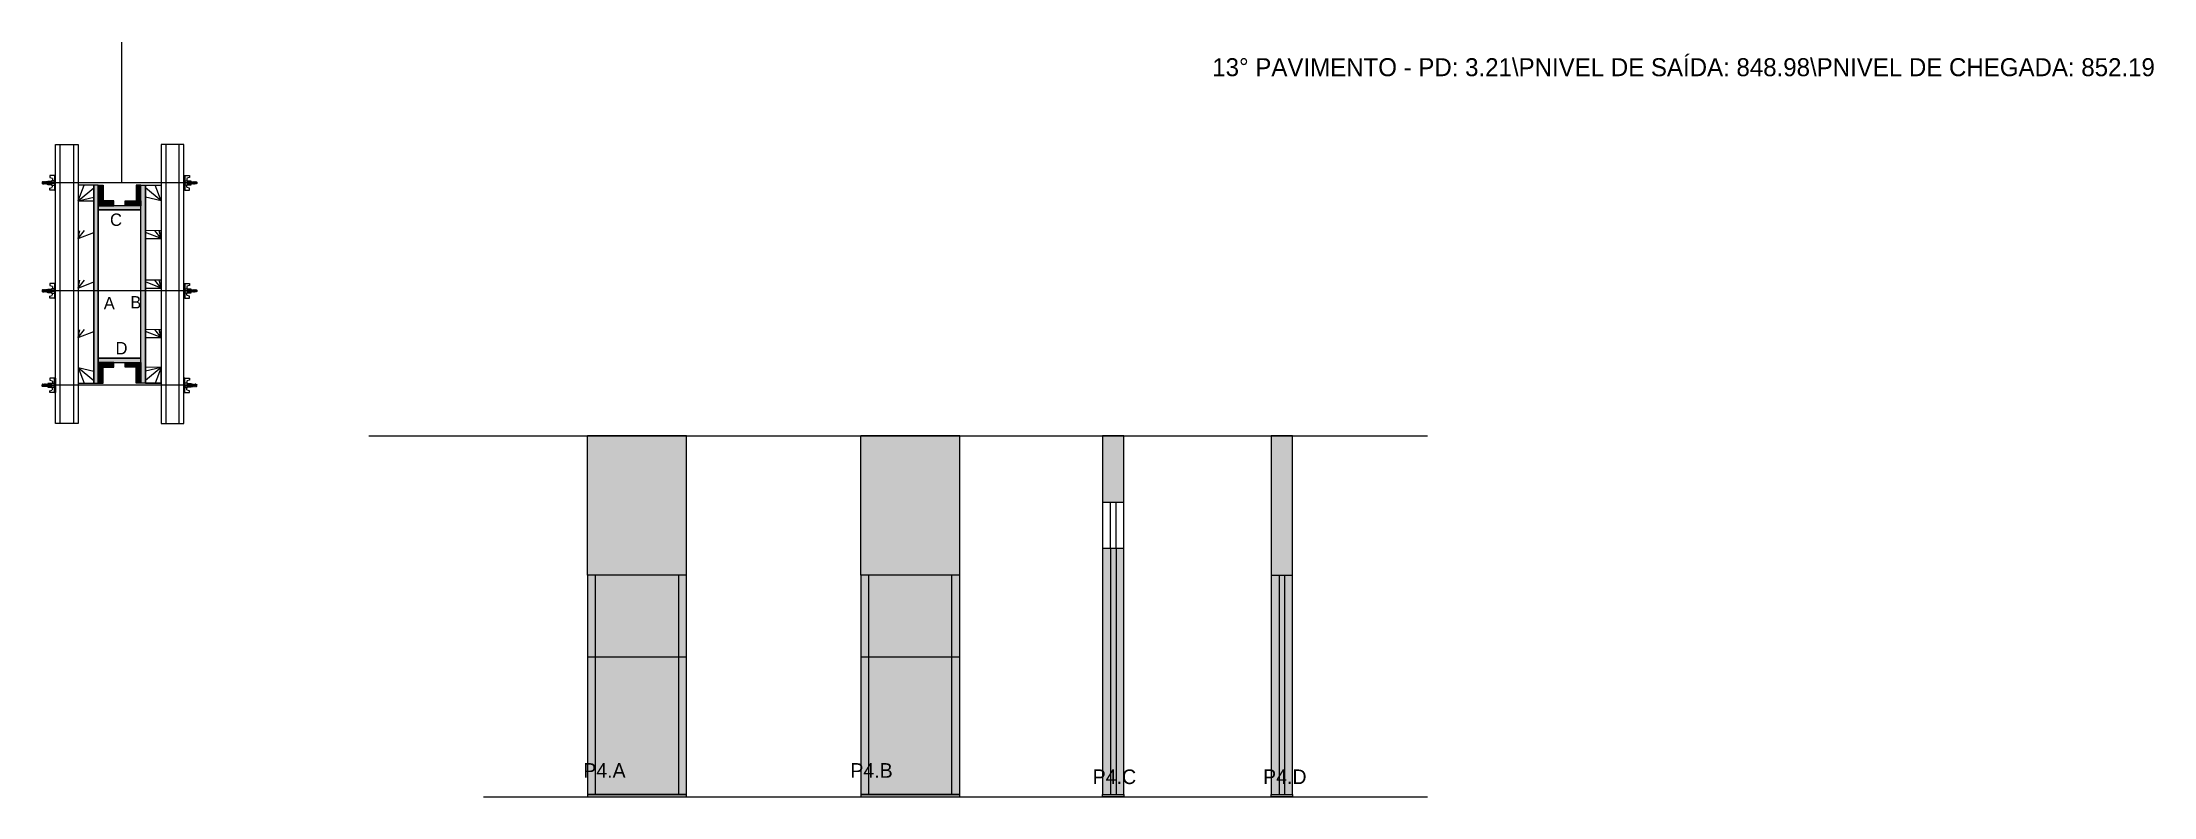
# Model space of a CAD drawing. Header units: metres. Extents: x 2955 to 4834, y 11039 to 11710.
import ezdxf

# ---------------------------------------------------------------- set-up
doc = ezdxf.new("R2010")
doc.units = ezdxf.units.M
for name, color, linetype in [('CHAPA', 7, 'Continuous'), ('COTA', 7, 'Continuous'), ('Hachura', 7, 'Continuous'), ('Madeira', 7, 'Continuous'), ('NOMENCLATURA', 7, 'Continuous'), ('Nível', 7, 'Continuous'), ('Painéis', 7, 'Continuous'), ('Perfil Metálico', 7, 'Continuous'), ('SARR_2.2x7', 7, 'Continuous'), ('SARRAFO', 7, 'Continuous'), ('Texto Seção', 7, 'Continuous'), ('TEXTO_GERAL', 7, 'Continuous')]:
    doc.layers.add(name, color=color, linetype=linetype)

msp = doc.modelspace()

# ---------------------------------------------------------------- hatches: boundary and pattern name
at = {"layer": 'COTA'}
h = msp.add_hatch(color=7, dxfattribs=at)
h.dxf.hatch_style = 1
h.paths.add_polyline_path([(3440.5, 11236.2), (3528.5, 11236.2), (3528.5, 11236.2), (3528.5, 11360.2), (3528.5, 11360.2), (3440.5, 11360.2), (3440.5, 11360.2), (3440.5, 11236.2)])
h = msp.add_hatch(color=7, dxfattribs=at)
h.dxf.hatch_style = 1
h.paths.add_polyline_path([(3683.6, 11236.2), (3771.6, 11236.2), (3771.6, 11236.2), (3771.6, 11360.2), (3771.6, 11360.2), (3683.6, 11360.2), (3683.6, 11360.2), (3683.6, 11236.2)])
h = msp.add_hatch(color=7, dxfattribs=at)
h.dxf.hatch_style = 1
h.paths.add_polyline_path([(3898.6, 11301.2), (3917.6, 11301.2), (3917.6, 11301.2), (3917.6, 11360.2), (3917.6, 11360.2), (3898.6, 11360.2), (3898.6, 11360.2), (3898.6, 11301.2)])
h = msp.add_hatch(color=7, dxfattribs=at)
h.dxf.hatch_style = 1
h.paths.add_polyline_path([(4067.6, 11236.2), (4067.6, 11360.2), (4067.6, 11360.2), (4048.6, 11360.2), (4048.6, 11360.2), (4048.6, 11236.2), (4048.6, 11236.2), (4067.6, 11236.2)])
at = {"layer": 'Hachura'}
h = msp.add_hatch(color=7, dxfattribs=at)
h.dxf.hatch_style = 1
h.paths.add_polyline_path([(3005.1, 11583), (3001.1, 11583), (3001.1, 11583), (3001.1, 11407), (3001.1, 11407), (3005.1, 11407), (3005.1, 11407), (3005.1, 11583)])
h = msp.add_hatch(color=7, dxfattribs=at)
h.dxf.hatch_style = 1
h.paths.add_polyline_path([(3005.1, 11569), (3009.5, 11569), (3009.5, 11569), (3009.5, 11583), (3009.5, 11583), (3005.1, 11583), (3005.1, 11583), (3005.1, 11569)])
h = msp.add_hatch(color=7, dxfattribs=at)
h.dxf.hatch_style = 1
h.paths.add_polyline_path([(3043.1, 11569), (3038.7, 11569), (3038.7, 11569), (3038.7, 11583), (3038.7, 11583), (3043.1, 11583), (3043.1, 11583), (3043.1, 11569)])
h = msp.add_hatch(color=7, dxfattribs=at)
h.dxf.hatch_style = 1
h.paths.add_polyline_path([(3043.1, 11583), (3047.1, 11583), (3047.1, 11583), (3047.1, 11407), (3047.1, 11407), (3043.1, 11407), (3043.1, 11407), (3043.1, 11583)])
h = msp.add_hatch(color=7, dxfattribs=at)
h.dxf.hatch_style = 1
h.paths.add_polyline_path([(3005.1, 11564.6), (3005.1, 11569), (3005.1, 11569), (3019.1, 11569), (3019.1, 11569), (3019.1, 11564.6), (3019.1, 11564.6), (3005.1, 11564.6)])
h = msp.add_hatch(color=7, dxfattribs=at)
h.dxf.hatch_style = 1
h.paths.add_polyline_path([(3043.1, 11561), (3043.1, 11564.6), (3043.1, 11564.6), (3005.1, 11564.6), (3005.1, 11564.6), (3005.1, 11561), (3005.1, 11561), (3043.1, 11561)])
h = msp.add_hatch(color=7, dxfattribs=at)
h.dxf.hatch_style = 1
h.paths.add_polyline_path([(3043.1, 11561), (3043.1, 11564.6), (3043.1, 11564.6), (3005.1, 11564.6), (3005.1, 11564.6), (3005.1, 11561), (3005.1, 11561), (3043.1, 11561)])
h = msp.add_hatch(color=7, dxfattribs=at)
h.dxf.hatch_style = 1
h.paths.add_polyline_path([(3043.1, 11564.6), (3043.1, 11569), (3043.1, 11569), (3029.1, 11569), (3029.1, 11569), (3029.1, 11564.6), (3029.1, 11564.6), (3043.1, 11564.6)])
h = msp.add_hatch(color=7, dxfattribs=at)
h.dxf.hatch_style = 1
h.paths.add_polyline_path([(3043.1, 11425.4), (3043.1, 11429), (3043.1, 11429), (3005.1, 11429), (3005.1, 11429), (3005.1, 11425.4), (3005.1, 11425.4), (3043.1, 11425.4)])
h = msp.add_hatch(color=7, dxfattribs=at)
h.dxf.hatch_style = 1
h.paths.add_polyline_path([(3043.1, 11425.4), (3043.1, 11429), (3043.1, 11429), (3005.1, 11429), (3005.1, 11429), (3005.1, 11425.4), (3005.1, 11425.4), (3043.1, 11425.4)])
h = msp.add_hatch(color=7, dxfattribs=at)
h.dxf.hatch_style = 1
h.paths.add_polyline_path([(3005.1, 11421), (3005.1, 11425.4), (3005.1, 11425.4), (3019.1, 11425.4), (3019.1, 11425.4), (3019.1, 11421), (3019.1, 11421), (3005.1, 11421)])
h = msp.add_hatch(color=7, dxfattribs=at)
h.dxf.hatch_style = 1
h.paths.add_polyline_path([(3043.1, 11421), (3043.1, 11425.4), (3043.1, 11425.4), (3029.1, 11425.4), (3029.1, 11425.4), (3029.1, 11421), (3029.1, 11421), (3043.1, 11421)])
h = msp.add_hatch(color=7, dxfattribs=at)
h.dxf.hatch_style = 1
h.paths.add_polyline_path([(3005.1, 11421), (3009.5, 11421), (3009.5, 11421), (3009.5, 11407), (3009.5, 11407), (3005.1, 11407), (3005.1, 11407), (3005.1, 11421)])
h = msp.add_hatch(color=7, dxfattribs=at)
h.dxf.hatch_style = 1
h.paths.add_polyline_path([(3043.1, 11421), (3038.7, 11421), (3038.7, 11421), (3038.7, 11407), (3038.7, 11407), (3043.1, 11407), (3043.1, 11407), (3043.1, 11421)])
h = msp.add_hatch(color=7, dxfattribs=at)
h.dxf.hatch_style = 1
h.paths.add_polyline_path([(3917.6, 11039.2), (3917.6, 11260.2), (3917.6, 11260.2), (3898.6, 11260.2), (3898.6, 11260.2), (3898.6, 11039.2), (3898.6, 11039.2), (3917.6, 11039.2)])
h = msp.add_hatch(color=7, dxfattribs=at)
h.dxf.hatch_style = 1
h.paths.add_polyline_path([(3440.5, 11236.2), (3440.5, 11163.2), (3440.5, 11163.2), (3528.5, 11163.2), (3528.5, 11163.2), (3528.5, 11236.2), (3528.5, 11236.2), (3440.5, 11236.2)])
h = msp.add_hatch(color=7, dxfattribs=at)
h.dxf.hatch_style = 1
h.paths.add_polyline_path([(3683.6, 11236.2), (3683.6, 11163.2), (3683.6, 11163.2), (3771.6, 11163.2), (3771.6, 11163.2), (3771.6, 11236.2), (3771.6, 11236.2), (3683.6, 11236.2)])
h = msp.add_hatch(color=7, dxfattribs=at)
h.dxf.hatch_style = 1
h.paths.add_polyline_path([(4067.6, 11039.2), (4067.6, 11236.2), (4067.6, 11236.2), (4048.6, 11236.2), (4048.6, 11236.2), (4048.6, 11039.2), (4048.6, 11039.2), (4067.6, 11039.2)])
h = msp.add_hatch(color=7, dxfattribs=at)
h.dxf.hatch_style = 1
h.paths.add_polyline_path([(3528.5, 11039.2), (3528.5, 11163.2), (3528.5, 11163.2), (3440.5, 11163.2), (3440.5, 11163.2), (3440.5, 11039.2), (3440.5, 11039.2), (3528.5, 11039.2)])
h = msp.add_hatch(color=7, dxfattribs=at)
h.dxf.hatch_style = 1
h.paths.add_polyline_path([(3771.6, 11163.2), (3683.6, 11163.2), (3683.6, 11163.2), (3683.6, 11039.2), (3683.6, 11039.2), (3771.6, 11039.2), (3771.6, 11039.2), (3771.6, 11163.2)])

# ---------------------------------------------------------------- linework, layer by layer
at = {"layer": 'CHAPA', "color": 7, "lineweight": 25}
for points in [[(3005.1, 11583), (3001.1, 11583), (3001.1, 11407), (3005.1, 11407)], [(3005.1, 11583), (3001.1, 11583), (3001.1, 11407), (3005.1, 11407)], [(3043.1, 11583), (3047.1, 11583), (3047.1, 11407), (3043.1, 11407)], [(3043.1, 11583), (3047.1, 11583), (3047.1, 11407), (3043.1, 11407)], [(3043.1, 11561), (3043.1, 11564.6), (3005.1, 11564.6), (3005.1, 11561)], [(3043.1, 11561), (3043.1, 11564.6), (3005.1, 11564.6), (3005.1, 11561)], [(3043.1, 11425.4), (3043.1, 11429), (3005.1, 11429), (3005.1, 11425.4)], [(3043.1, 11425.4), (3043.1, 11429), (3005.1, 11429), (3005.1, 11425.4)]]:
    msp.add_lwpolyline(points, close=True, dxfattribs=at)
at = {"layer": 'COTA', "color": 7, "lineweight": 25}
for p, q in [((3528.5, 11360.2), (3440.5, 11360.2)), ((3440.5, 11236.2), (3440.5, 11360.2)), ((3528.5, 11236.2), (3528.5, 11360.2)), ((3771.6, 11360.2), (3683.6, 11360.2)), ((3683.6, 11236.2), (3683.6, 11360.2)), ((3771.6, 11236.2), (3771.6, 11360.2))]:
    msp.add_line(p, q, dxfattribs=at)
for points in [[(3917.6, 11301.2), (3917.6, 11360.2), (3898.6, 11360.2), (3898.6, 11301.2)], [(4067.6, 11236.2), (4067.6, 11360.2), (4048.6, 11360.2), (4048.6, 11236.2)]]:
    msp.add_lwpolyline(points, dxfattribs=at)
at = {"layer": 'Defpoints', "color": 7, "lineweight": 25}
msp.add_line((3026, 11585), (3026, 11710), dxfattribs=at)
at = {"layer": 'Hachura', "color": 7, "lineweight": 25}
for p, q in [((2967.1, 11591.4), (2961.9, 11591.4)), ((2961.9, 11591.4), (2961.9, 11589.7)), ((2966.1, 11591.3), (2967.1, 11591.3)), ((2966.1, 11591.1), (2967.1, 11591.1)), ((2966.1, 11590.7), (2967.1, 11590.7)), ((2966.2, 11591.4), (2966.2, 11578.5)), ((2966.2, 11591.4), (2966.2, 11586.3)), ((2967.1, 11578.5), (2967.1, 11591.4)), ((3081.1, 11578.5), (3081.1, 11591.4)), ((3081.1, 11591.4), (3086.2, 11591.4)), ((3082, 11591.3), (3081.1, 11591.3)), ((3082, 11591.1), (3081.1, 11591.1)), ((3082, 11590.7), (3081.1, 11590.7)), ((3082, 11591.4), (3082, 11578.5)), ((3082, 11591.4), (3082, 11586.3)), ((3086.2, 11591.4), (3086.2, 11589.7)), ((2955.6, 11586), (2955.3, 11585.7)), ((2955.3, 11585.7), (2955.3, 11584.4)), ((2955.6, 11584.1), (2955.3, 11584.4)), ((2955.9, 11586), (2955.6, 11586)), ((2955.6, 11586), (2955.6, 11586)), ((2955.6, 11584.1), (2955.6, 11586)), ((2956.2, 11584.1), (2955.6, 11585.3)), ((2956.2, 11584), (2955.6, 11585.1)), ((2955.6, 11584.6), (2955.9, 11583.9)), ((2955.6, 11584.3), (2955.7, 11584.1)), ((2955.7, 11584.1), (2955.6, 11584.1)), ((2955.9, 11586), (2956.9, 11584.1)), ((2955.9, 11586), (2956.9, 11584.1)), ((2956, 11586.1), (2957.1, 11583.9)), ((2957.3, 11584), (2956.2, 11586.1)), ((2956.2, 11584.1), (2956.9, 11584.1)), ((2957.1, 11586), (2956.4, 11586)), ((2957.4, 11584.1), (2956.4, 11586)), ((2957.1, 11586), (2958, 11584.1)), ((2957.2, 11586.1), (2958.2, 11583.9)), ((2958.5, 11584), (2957.4, 11586.1)), ((2958, 11584.1), (2957.4, 11584.1)), ((2958.2, 11586), (2957.6, 11586)), ((2958.6, 11584.1), (2957.6, 11586)), ((2957.8, 11586), (2957.6, 11586)), ((2958.2, 11586), (2959.2, 11584.1)), ((2958.3, 11586.1), (2959.4, 11583.9)), ((2959.6, 11584), (2958.6, 11586.1)), ((2958.8, 11584.1), (2958.6, 11584.1)), ((2959.4, 11586), (2958.7, 11586)), ((2959.7, 11584.1), (2958.7, 11586)), ((2958.8, 11584.1), (2959.2, 11584.1)), ((2959.4, 11586), (2960.4, 11584.1)), ((2960.4, 11584.8), (2959.7, 11586.1)), ((2959.7, 11584.1), (2960.4, 11584.1)), ((2960.4, 11585.1), (2959.9, 11586)), ((2960.4, 11586), (2959.9, 11586)), ((3091.9, 11585), (2960.1, 11585)), ((2960.4, 11583.3), (2960.4, 11586.6)), ((2960.4, 11583.3), (2960.4, 11586.6)), ((2960.4, 11586.6), (2963.6, 11586.6)), ((2960.4, 11585.6), (2963.6, 11585.6)), ((2960.4, 11584.1), (2963.6, 11584.1)), ((2963.6, 11583.3), (2960.4, 11583.3)), ((2961.9, 11589.7), (2964.1, 11589.2)), ((2961.9, 11580.2), (2964.1, 11580.8)), ((2961.9, 11578.5), (2961.9, 11580.2)), ((2966.2, 11578.5), (2961.9, 11578.5)), ((2963.6, 11586.9), (2963.6, 11583)), ((2966.2, 11586.9), (2963.6, 11586.9)), ((2963.6, 11583), (2963.6, 11583.3)), ((2963.6, 11583), (2963.6, 11583.3)), ((2963.6, 11583), (2966.2, 11583)), ((2966.2, 11585.3), (2964.2, 11585.3)), ((2964.2, 11584.8), (2966.2, 11584.8)), ((2964.4, 11588.8), (2964.4, 11586.9)), ((2964.4, 11581.1), (2964.4, 11583)), ((2966.1, 11590.3), (2967.1, 11590.3)), ((2966.1, 11589.4), (2967.1, 11589.4)), ((2966.1, 11588), (2967.1, 11588)), ((2966.1, 11581.9), (2967.1, 11581.9)), ((2966.1, 11580.5), (2967.1, 11580.5)), ((2966.1, 11579.7), (2967.1, 11579.7)), ((2966.1, 11579.2), (2967.1, 11579.2)), ((2966.1, 11578.9), (2967.1, 11578.9)), ((2966.1, 11578.6), (2967.1, 11578.6)), ((2966.2, 11585), (2966.2, 11586.9)), ((2966.2, 11586.3), (2966.2, 11585.6)), ((2966.2, 11585), (2967.1, 11585)), ((2966.2, 11578.5), (2967.1, 11578.5)), ((2966.5, 11585.9), (2966.3, 11585.9)), ((2966.3, 11584), (2966.7, 11584)), ((2966.9, 11585.9), (2966.5, 11585.9)), ((2967.1, 11579.5), (2967.1, 11587.3)), ((3082, 11590.3), (3081.1, 11590.3)), ((3082, 11589.4), (3081.1, 11589.4)), ((3082, 11588), (3081.1, 11588)), ((3081.1, 11579.5), (3081.1, 11587.3)), ((3082, 11585), (3081.1, 11585)), ((3082, 11581.9), (3081.1, 11581.9)), ((3082, 11580.5), (3081.1, 11580.5)), ((3082, 11579.7), (3081.1, 11579.7)), ((3082, 11579.2), (3081.1, 11579.2)), ((3082, 11578.9), (3081.1, 11578.9)), ((3082, 11578.6), (3081.1, 11578.6)), ((3082, 11578.5), (3081.1, 11578.5)), ((3081.2, 11585.9), (3081.7, 11585.9)), ((3081.8, 11584), (3081.4, 11584)), ((3081.7, 11585.9), (3081.9, 11585.9)), ((3082, 11585), (3082, 11586.9)), ((3082, 11586.9), (3084.6, 11586.9)), ((3082, 11586.3), (3082, 11585.6)), ((3082, 11585.3), (3084, 11585.3)), ((3084, 11584.8), (3082, 11584.8)), ((3084.6, 11583), (3082, 11583)), ((3082, 11578.5), (3086.2, 11578.5)), ((3083.8, 11588.8), (3083.8, 11586.9)), ((3083.8, 11581.1), (3083.8, 11583)), ((3086.2, 11589.7), (3084, 11589.2)), ((3086.2, 11580.2), (3084, 11580.8)), ((3084.6, 11586.9), (3084.6, 11583)), ((3087.8, 11586.6), (3084.6, 11586.6)), ((3087.8, 11585.6), (3084.6, 11585.6)), ((3087.8, 11584.1), (3084.6, 11584.1)), ((3084.6, 11583.3), (3087.8, 11583.3)), ((3084.6, 11583), (3084.6, 11583.3)), ((3084.6, 11583), (3084.6, 11583.3)), ((3086.2, 11578.5), (3086.2, 11580.2)), ((3087.7, 11583.3), (3087.7, 11586.6)), ((3087.8, 11583.3), (3087.8, 11586.6)), ((3087.8, 11584.8), (3088.4, 11586.1)), ((3088.7, 11586), (3087.8, 11584.1)), ((3087.8, 11585.1), (3088.2, 11586)), ((3087.8, 11586), (3088.2, 11586)), ((3088.4, 11584.1), (3087.8, 11584.1)), ((3088.4, 11584.1), (3089.4, 11586)), ((3088.5, 11584), (3089.6, 11586.1)), ((3089.8, 11586.1), (3088.7, 11583.9)), ((3088.7, 11586), (3089.4, 11586)), ((3089.9, 11586), (3088.9, 11584.1)), ((3089.4, 11584.1), (3088.9, 11584.1)), ((3089.4, 11584.1), (3089.6, 11584.1)), ((3089.6, 11584.1), (3090.5, 11586)), ((3089.7, 11584), (3090.7, 11586.1)), ((3091, 11586.1), (3089.9, 11583.9)), ((3089.9, 11586), (3090.5, 11586)), ((3091.1, 11586), (3090.1, 11584.1)), ((3090.1, 11584.1), (3090.7, 11584.1)), ((3090.3, 11586), (3090.5, 11586)), ((3090.7, 11584.1), (3091.7, 11586)), ((3090.8, 11584), (3091.9, 11586.1)), ((3092.1, 11586.1), (3091.1, 11583.9)), ((3091.1, 11586), (3091.7, 11586)), ((3092.2, 11586), (3091.3, 11584.1)), ((3092.2, 11586), (3091.3, 11584.1)), ((3091.9, 11584.1), (3091.3, 11584.1)), ((3091.9, 11584.1), (3092.5, 11585.3)), ((3092, 11584), (3092.5, 11585.1)), ((3092.2, 11586), (3092.5, 11586)), ((3092.5, 11584.6), (3092.2, 11583.9)), ((3092.5, 11584.3), (3092.4, 11584.1)), ((3092.4, 11584.1), (3092.5, 11584.1)), ((3092.5, 11586), (3092.5, 11586)), ((3092.5, 11586), (3092.9, 11585.7)), ((3092.5, 11584.1), (3092.5, 11586)), ((3092.5, 11584.1), (3092.9, 11584.4)), ((3092.9, 11585.7), (3092.9, 11584.4)), ((2955.6, 11490), (2955.3, 11489.7)), ((2955.3, 11489.7), (2955.3, 11488.4)), ((2955.6, 11488.1), (2955.3, 11488.4)), ((2955.9, 11490), (2955.6, 11490)), ((2955.6, 11490), (2955.6, 11490)), ((2955.6, 11488.1), (2955.6, 11490)), ((2956.2, 11488.1), (2955.6, 11489.3)), ((2956.2, 11488), (2955.6, 11489.1)), ((2955.6, 11488.6), (2955.9, 11487.9)), ((2955.6, 11488.3), (2955.7, 11488.1)), ((2955.7, 11488.1), (2955.6, 11488.1)), ((2955.9, 11490), (2956.9, 11488.1)), ((2955.9, 11490), (2956.9, 11488.1)), ((2956, 11490.1), (2957.1, 11487.9)), ((2957.3, 11488), (2956.2, 11490.1)), ((2956.2, 11488.1), (2956.9, 11488.1)), ((2957.1, 11490), (2956.4, 11490)), ((2957.4, 11488.1), (2956.4, 11490)), ((2957.1, 11490), (2958, 11488.1)), ((2957.2, 11490.1), (2958.2, 11487.9)), ((2958.5, 11488), (2957.4, 11490.1)), ((2958, 11488.1), (2957.4, 11488.1)), ((2958.2, 11490), (2957.6, 11490)), ((2958.6, 11488.1), (2957.6, 11490)), ((2957.8, 11490), (2957.6, 11490)), ((2958.2, 11490), (2959.2, 11488.1)), ((2958.3, 11490.1), (2959.4, 11487.9)), ((2959.6, 11488), (2958.6, 11490.1)), ((2958.8, 11488.1), (2958.6, 11488.1)), ((2959.4, 11490), (2958.7, 11490)), ((2959.7, 11488.1), (2958.7, 11490)), ((2958.8, 11488.1), (2959.2, 11488.1)), ((2959.4, 11490), (2960.4, 11488.1)), ((2960.4, 11488.8), (2959.7, 11490.1)), ((2959.7, 11488.1), (2960.4, 11488.1)), ((2960.4, 11489.1), (2959.9, 11490)), ((2960.4, 11490), (2959.9, 11490)), ((3091.9, 11489), (2960.1, 11489)), ((2960.4, 11487.3), (2960.4, 11490.6)), ((2960.4, 11487.3), (2960.4, 11490.6)), ((2960.4, 11490.6), (2963.6, 11490.6)), ((2960.4, 11489.6), (2963.6, 11489.6)), ((2960.4, 11488.1), (2963.6, 11488.1)), ((2963.6, 11487.3), (2960.4, 11487.3)), ((2967.1, 11495.4), (2961.9, 11495.4)), ((2961.9, 11495.4), (2961.9, 11493.7)), ((2961.9, 11493.7), (2964.1, 11493.2)), ((2961.9, 11484.2), (2964.1, 11484.8)), ((2961.9, 11482.5), (2961.9, 11484.2)), ((2966.2, 11482.5), (2961.9, 11482.5)), ((2963.6, 11490.9), (2963.6, 11487)), ((2966.2, 11490.9), (2963.6, 11490.9)), ((2963.6, 11487), (2963.6, 11487.3)), ((2963.6, 11487), (2963.6, 11487.3)), ((2963.6, 11487), (2966.2, 11487)), ((2966.2, 11489.3), (2964.2, 11489.3)), ((2964.2, 11488.8), (2966.2, 11488.8)), ((2964.4, 11492.8), (2964.4, 11490.9)), ((2964.4, 11485.1), (2964.4, 11487)), ((2966.1, 11495.3), (2967.1, 11495.3)), ((2966.1, 11495.1), (2967.1, 11495.1)), ((2966.1, 11494.7), (2967.1, 11494.7)), ((2966.1, 11494.3), (2967.1, 11494.3)), ((2966.1, 11493.4), (2967.1, 11493.4)), ((2966.1, 11492), (2967.1, 11492)), ((2966.1, 11485.9), (2967.1, 11485.9)), ((2966.1, 11484.5), (2967.1, 11484.5)), ((2966.1, 11483.7), (2967.1, 11483.7)), ((2966.1, 11483.2), (2967.1, 11483.2)), ((2966.1, 11482.9), (2967.1, 11482.9)), ((2966.1, 11482.6), (2967.1, 11482.6)), ((2966.2, 11495.4), (2966.2, 11482.5)), ((2966.2, 11495.4), (2966.2, 11490.3)), ((2966.2, 11489), (2966.2, 11490.9)), ((2966.2, 11490.3), (2966.2, 11489.6)), ((2966.2, 11489), (2967.1, 11489)), ((2966.2, 11482.5), (2967.1, 11482.5)), ((2966.5, 11489.9), (2966.3, 11489.9)), ((2966.3, 11488), (2966.7, 11488)), ((2966.9, 11489.9), (2966.5, 11489.9)), ((2967.1, 11482.5), (2967.1, 11495.4)), ((2967.1, 11483.5), (2967.1, 11491.3)), ((3081.1, 11482.5), (3081.1, 11495.4)), ((3081.1, 11495.4), (3086.2, 11495.4)), ((3082, 11495.3), (3081.1, 11495.3)), ((3082, 11495.1), (3081.1, 11495.1)), ((3082, 11494.7), (3081.1, 11494.7)), ((3082, 11494.3), (3081.1, 11494.3)), ((3082, 11493.4), (3081.1, 11493.4)), ((3082, 11492), (3081.1, 11492)), ((3081.1, 11483.5), (3081.1, 11491.3)), ((3082, 11489), (3081.1, 11489)), ((3082, 11485.9), (3081.1, 11485.9)), ((3082, 11484.5), (3081.1, 11484.5)), ((3082, 11483.7), (3081.1, 11483.7)), ((3082, 11483.2), (3081.1, 11483.2)), ((3082, 11482.9), (3081.1, 11482.9)), ((3082, 11482.6), (3081.1, 11482.6)), ((3082, 11482.5), (3081.1, 11482.5)), ((3081.2, 11489.9), (3081.7, 11489.9)), ((3081.8, 11488), (3081.4, 11488)), ((3081.7, 11489.9), (3081.9, 11489.9)), ((3082, 11495.4), (3082, 11482.5)), ((3082, 11495.4), (3082, 11490.3)), ((3082, 11489), (3082, 11490.9)), ((3082, 11490.9), (3084.6, 11490.9)), ((3082, 11490.3), (3082, 11489.6)), ((3082, 11489.3), (3084, 11489.3)), ((3084, 11488.8), (3082, 11488.8)), ((3084.6, 11487), (3082, 11487)), ((3082, 11482.5), (3086.2, 11482.5)), ((3083.8, 11492.8), (3083.8, 11490.9)), ((3083.8, 11485.1), (3083.8, 11487)), ((3086.2, 11493.7), (3084, 11493.2)), ((3086.2, 11484.2), (3084, 11484.8)), ((3084.6, 11490.9), (3084.6, 11487)), ((3087.8, 11490.6), (3084.6, 11490.6)), ((3087.8, 11489.6), (3084.6, 11489.6)), ((3087.8, 11488.1), (3084.6, 11488.1)), ((3084.6, 11487.3), (3087.8, 11487.3)), ((3084.6, 11487), (3084.6, 11487.3)), ((3084.6, 11487), (3084.6, 11487.3)), ((3086.2, 11495.4), (3086.2, 11493.7)), ((3086.2, 11482.5), (3086.2, 11484.2)), ((3087.7, 11487.3), (3087.7, 11490.6)), ((3087.8, 11487.3), (3087.8, 11490.6)), ((3087.8, 11488.8), (3088.4, 11490.1)), ((3088.7, 11490), (3087.8, 11488.1)), ((3087.8, 11489.1), (3088.2, 11490)), ((3087.8, 11490), (3088.2, 11490)), ((3088.4, 11488.1), (3087.8, 11488.1)), ((3088.4, 11488.1), (3089.4, 11490)), ((3088.5, 11488), (3089.6, 11490.1)), ((3089.8, 11490.1), (3088.7, 11487.9)), ((3088.7, 11490), (3089.4, 11490)), ((3089.9, 11490), (3088.9, 11488.1)), ((3089.4, 11488.1), (3088.9, 11488.1)), ((3089.4, 11488.1), (3089.6, 11488.1)), ((3089.6, 11488.1), (3090.5, 11490)), ((3089.7, 11488), (3090.7, 11490.1)), ((3091, 11490.1), (3089.9, 11487.9)), ((3089.9, 11490), (3090.5, 11490)), ((3091.1, 11490), (3090.1, 11488.1)), ((3090.1, 11488.1), (3090.7, 11488.1)), ((3090.3, 11490), (3090.5, 11490)), ((3090.7, 11488.1), (3091.7, 11490)), ((3090.8, 11488), (3091.9, 11490.1)), ((3092.1, 11490.1), (3091.1, 11487.9)), ((3091.1, 11490), (3091.7, 11490)), ((3092.2, 11490), (3091.3, 11488.1)), ((3092.2, 11490), (3091.3, 11488.1)), ((3091.9, 11488.1), (3091.3, 11488.1)), ((3091.9, 11488.1), (3092.5, 11489.3)), ((3092, 11488), (3092.5, 11489.1)), ((3092.2, 11490), (3092.5, 11490)), ((3092.5, 11488.6), (3092.2, 11487.9)), ((3092.5, 11488.3), (3092.4, 11488.1)), ((3092.4, 11488.1), (3092.5, 11488.1)), ((3092.5, 11490), (3092.5, 11490)), ((3092.5, 11490), (3092.9, 11489.7)), ((3092.5, 11488.1), (3092.5, 11490)), ((3092.5, 11488.1), (3092.9, 11488.4)), ((3092.9, 11489.7), (3092.9, 11488.4)), ((2955.6, 11405.9), (2955.3, 11405.5)), ((2955.3, 11404.2), (2955.3, 11405.5)), ((2955.6, 11403.9), (2955.3, 11404.2)), ((2955.6, 11405.3), (2955.9, 11406)), ((2956.2, 11406), (2955.6, 11404.8)), ((2955.6, 11405.6), (2955.7, 11405.9)), ((2955.7, 11405.9), (2955.6, 11405.9)), ((2956.2, 11405.9), (2955.6, 11404.6)), ((2955.6, 11405.9), (2955.6, 11403.9)), ((2955.9, 11403.9), (2955.6, 11403.9)), ((2955.6, 11403.9), (2955.6, 11403.9)), ((2955.9, 11403.9), (2956.9, 11405.9)), ((2955.9, 11403.9), (2956.9, 11405.9)), ((2956, 11403.9), (2957.1, 11406)), ((2957.3, 11406), (2956.2, 11403.8)), ((2956.2, 11405.9), (2956.9, 11405.9)), ((2957.4, 11405.9), (2956.4, 11403.9)), ((2957.1, 11403.9), (2956.4, 11403.9)), ((2957.1, 11403.9), (2958, 11405.9)), ((2957.2, 11403.9), (2958.2, 11406)), ((2958.5, 11406), (2957.4, 11403.8)), ((2958, 11405.9), (2957.4, 11405.9)), ((2958.6, 11405.9), (2957.6, 11403.9)), ((2958.2, 11403.9), (2957.6, 11403.9)), ((2957.8, 11403.9), (2957.6, 11403.9)), ((2958.2, 11403.9), (2959.2, 11405.9)), ((2958.3, 11403.9), (2959.4, 11406)), ((2959.6, 11406), (2958.6, 11403.8)), ((2958.8, 11405.9), (2958.6, 11405.9)), ((2959.7, 11405.9), (2958.7, 11403.9)), ((2959.4, 11403.9), (2958.7, 11403.9)), ((2958.8, 11405.9), (2959.2, 11405.9)), ((2959.4, 11403.9), (2960.4, 11405.9)), ((2959.7, 11405.9), (2960.4, 11405.9)), ((2960.4, 11405.1), (2959.7, 11403.8)), ((2960.4, 11404.8), (2959.9, 11403.9)), ((2960.4, 11403.9), (2959.9, 11403.9)), ((3091.9, 11405), (2960.1, 11405)), ((2960.4, 11406.6), (2960.4, 11403.3)), ((2960.4, 11406.6), (2960.4, 11403.3)), ((2963.6, 11406.6), (2960.4, 11406.6)), ((2960.4, 11405.9), (2963.6, 11405.9)), ((2960.4, 11404.3), (2963.6, 11404.3)), ((2960.4, 11403.3), (2963.6, 11403.3)), ((2966.2, 11411.4), (2961.9, 11411.4)), ((2961.9, 11411.4), (2961.9, 11409.7)), ((2961.9, 11409.7), (2964.1, 11409.1)), ((2963.6, 11403), (2963.6, 11406.9)), ((2963.6, 11406.9), (2966.2, 11406.9)), ((2963.6, 11406.9), (2963.6, 11406.6)), ((2963.6, 11406.9), (2963.6, 11406.6)), ((2966.2, 11403), (2963.6, 11403)), ((2964.2, 11405.2), (2966.2, 11405.2)), ((2966.2, 11404.6), (2964.2, 11404.6)), ((2964.4, 11408.8), (2964.4, 11406.9)), ((2964.4, 11401.1), (2964.4, 11403)), ((2966.1, 11411.3), (2967.1, 11411.3)), ((2966.1, 11411.1), (2967.1, 11411.1)), ((2966.1, 11410.7), (2967.1, 11410.7)), ((2966.1, 11410.3), (2967.1, 11410.3)), ((2966.1, 11409.4), (2967.1, 11409.4)), ((2966.1, 11408), (2967.1, 11408)), ((2966.2, 11398.5), (2966.2, 11411.4)), ((2966.2, 11411.4), (2967.1, 11411.4)), ((2966.2, 11405), (2966.2, 11403)), ((2966.2, 11405), (2967.1, 11405)), ((2966.2, 11403.7), (2966.2, 11404.3)), ((2966.2, 11398.5), (2966.2, 11403.7)), ((2966.3, 11405.9), (2966.7, 11405.9)), ((2966.5, 11404), (2966.3, 11404)), ((2966.9, 11404), (2966.5, 11404)), ((2967.1, 11411.4), (2967.1, 11398.5)), ((2967.1, 11410.5), (2967.1, 11402.6)), ((3081.1, 11411.4), (3081.1, 11398.5)), ((3082, 11411.4), (3081.1, 11411.4)), ((3082, 11411.3), (3081.1, 11411.3)), ((3082, 11411.1), (3081.1, 11411.1)), ((3082, 11410.7), (3081.1, 11410.7)), ((3081.1, 11410.5), (3081.1, 11402.6)), ((3082, 11410.3), (3081.1, 11410.3)), ((3082, 11409.4), (3081.1, 11409.4)), ((3082, 11408), (3081.1, 11408)), ((3082, 11405), (3081.1, 11405)), ((3081.2, 11404), (3081.7, 11404)), ((3081.8, 11405.9), (3081.4, 11405.9)), ((3081.7, 11404), (3081.9, 11404)), ((3082, 11398.5), (3082, 11411.4)), ((3082, 11411.4), (3086.2, 11411.4)), ((3084.6, 11406.9), (3082, 11406.9)), ((3084, 11405.2), (3082, 11405.2)), ((3082, 11405), (3082, 11403)), ((3082, 11404.6), (3084, 11404.6)), ((3082, 11403.7), (3082, 11404.3)), ((3082, 11398.5), (3082, 11403.7)), ((3082, 11403), (3084.6, 11403)), ((3083.8, 11408.8), (3083.8, 11406.9)), ((3083.8, 11401.1), (3083.8, 11403)), ((3086.2, 11409.7), (3084, 11409.1)), ((3084.6, 11403), (3084.6, 11406.9)), ((3084.6, 11406.9), (3084.6, 11406.6)), ((3084.6, 11406.9), (3084.6, 11406.6)), ((3084.6, 11406.6), (3087.8, 11406.6)), ((3087.8, 11405.9), (3084.6, 11405.9)), ((3087.8, 11404.3), (3084.6, 11404.3)), ((3087.8, 11403.3), (3084.6, 11403.3)), ((3086.2, 11411.4), (3086.2, 11409.7)), ((3087.7, 11406.6), (3087.7, 11403.3)), ((3087.8, 11406.6), (3087.8, 11403.3)), ((3088.4, 11405.9), (3087.8, 11405.9)), ((3088.7, 11403.9), (3087.8, 11405.9)), ((3087.8, 11405.1), (3088.4, 11403.8)), ((3087.8, 11404.8), (3088.2, 11403.9)), ((3087.8, 11403.9), (3088.2, 11403.9)), ((3088.4, 11405.9), (3089.4, 11403.9)), ((3088.5, 11406), (3089.6, 11403.8)), ((3089.8, 11403.9), (3088.7, 11406)), ((3088.7, 11403.9), (3089.4, 11403.9)), ((3089.4, 11405.9), (3088.9, 11405.9)), ((3089.9, 11403.9), (3088.9, 11405.9)), ((3089.4, 11405.9), (3089.6, 11405.9)), ((3089.6, 11405.9), (3090.5, 11403.9)), ((3089.7, 11406), (3090.7, 11403.8)), ((3091, 11403.9), (3089.9, 11406)), ((3089.9, 11403.9), (3090.5, 11403.9)), ((3090.1, 11405.9), (3090.7, 11405.9)), ((3091.1, 11403.9), (3090.1, 11405.9)), ((3090.3, 11403.9), (3090.5, 11403.9)), ((3090.7, 11405.9), (3091.7, 11403.9)), ((3090.8, 11406), (3091.9, 11403.8)), ((3092.1, 11403.9), (3091.1, 11406)), ((3091.1, 11403.9), (3091.7, 11403.9)), ((3092.2, 11403.9), (3091.3, 11405.9)), ((3091.9, 11405.9), (3091.3, 11405.9)), ((3092.2, 11403.9), (3091.3, 11405.9)), ((3091.9, 11405.9), (3092.5, 11404.6)), ((3092, 11406), (3092.5, 11404.8)), ((3092.5, 11405.3), (3092.2, 11406)), ((3092.2, 11403.9), (3092.5, 11403.9)), ((3092.5, 11405.6), (3092.4, 11405.9)), ((3092.4, 11405.9), (3092.5, 11405.9)), ((3092.5, 11405.9), (3092.9, 11405.5)), ((3092.5, 11405.9), (3092.5, 11403.9)), ((3092.5, 11403.9), (3092.9, 11404.2)), ((3092.5, 11403.9), (3092.5, 11403.9)), ((3092.9, 11404.2), (3092.9, 11405.5)), ((2961.9, 11400.2), (2964.1, 11400.8)), ((2961.9, 11398.5), (2961.9, 11400.2)), ((2967.1, 11398.5), (2961.9, 11398.5)), ((2966.1, 11401.9), (2967.1, 11401.9)), ((2966.1, 11400.5), (2967.1, 11400.5)), ((2966.1, 11399.7), (2967.1, 11399.7)), ((2966.1, 11399.2), (2967.1, 11399.2)), ((2966.1, 11398.9), (2967.1, 11398.9)), ((2966.1, 11398.6), (2967.1, 11398.6)), ((3082, 11401.9), (3081.1, 11401.9)), ((3082, 11400.5), (3081.1, 11400.5)), ((3082, 11399.7), (3081.1, 11399.7)), ((3082, 11399.2), (3081.1, 11399.2)), ((3082, 11398.9), (3081.1, 11398.9)), ((3082, 11398.6), (3081.1, 11398.6)), ((3081.1, 11398.5), (3086.2, 11398.5)), ((3086.2, 11400.2), (3084, 11400.8)), ((3086.2, 11398.5), (3086.2, 11400.2))]:
    msp.add_line(p, q, dxfattribs=at)
at = {"layer": 'Madeira', "color": 7, "lineweight": 25}
for p, q in [((2987.1, 11568.9), (2992.5, 11582.9)), ((2987.1, 11568.9), (3001.1, 11580.5)), ((2987.1, 11568.9), (3001.1, 11572.4)), ((3061.1, 11568.9), (3047.1, 11580.5)), ((3061.1, 11568.9), (3047.1, 11572.4)), ((3061.1, 11568.9), (3055.7, 11582.9)), ((2987.1, 11535.4), (2992.8, 11542.5)), ((2987.1, 11535.4), (2988.8, 11542.4)), ((2987.1, 11535.4), (3001.1, 11540.9)), ((3061.1, 11535.4), (3047.1, 11540.9)), ((3061.1, 11535.4), (3055.3, 11542.5)), ((3061.1, 11535.4), (3059.3, 11542.4)), ((2987.1, 11491.4), (2992.8, 11498.5)), ((2987.1, 11491.4), (2988.8, 11498.4)), ((2987.1, 11491.4), (3001.1, 11496.9)), ((3061.1, 11491.4), (3047.1, 11496.9)), ((3061.1, 11491.4), (3055.3, 11498.5)), ((3061.1, 11491.4), (3059.3, 11498.4)), ((2987.1, 11447.4), (2992.8, 11454.5)), ((2987.1, 11447.4), (2988.8, 11454.4)), ((2987.1, 11447.4), (3001.1, 11452.9)), ((3061.1, 11447.4), (3047.1, 11452.9)), ((3061.1, 11447.4), (3055.3, 11454.5)), ((3061.1, 11447.4), (3059.3, 11454.4)), ((2987.1, 11420.9), (3001.1, 11409.4)), ((2987.1, 11420.9), (3001.1, 11417.5)), ((2987.1, 11420.9), (2992.5, 11407)), ((3061.1, 11420.9), (3047.1, 11409.4)), ((3061.1, 11420.9), (3047.1, 11417.5)), ((3061.1, 11420.9), (3055.6, 11407))]:
    msp.add_line(p, q, dxfattribs=at)
for points in [[(2987.1, 11568.9), (3001.1, 11569), (3001.1, 11583), (2987.1, 11582.9)], [(2987.1, 11406.9), (3001.1, 11407), (3001.1, 11583), (2987.1, 11582.9)], [(3061.1, 11406.9), (3047.1, 11407), (3047.1, 11583), (3061.1, 11582.9)], [(3061.1, 11535.4), (3061.1, 11542.4), (3047.1, 11542.5), (3047.1, 11535.5)], [(3061.1, 11491.4), (3061.1, 11498.4), (3047.1, 11498.5), (3047.1, 11491.5)], [(3061.1, 11447.4), (3061.1, 11454.4), (3047.1, 11454.5), (3047.1, 11447.5)], [(3061.1, 11420.9), (3047.1, 11421), (3047.1, 11407), (3061.1, 11406.9)]]:
    msp.add_lwpolyline(points, close=True, dxfattribs=at)
at = {"layer": 'Nível', "color": 7, "lineweight": 25}
for p, q in [((3245.7, 11360.2), (4187.7, 11360.2)), ((3347.9, 11039.2), (4187.7, 11039.2))]:
    msp.add_line(p, q, dxfattribs=at)
at = {"layer": 'Painéis', "color": 7, "lineweight": 25}
for p, q in [((3898.6, 11301.2), (3898.6, 11041.2)), ((3898.6, 11301.2), (3917.6, 11301.2)), ((3917.6, 11041.2), (3917.6, 11301.2)), ((3898.6, 11260.2), (3917.6, 11260.2)), ((3440.5, 11236.2), (3440.5, 11039.2)), ((3528.5, 11236.2), (3440.5, 11236.2)), ((3528.5, 11039.2), (3528.5, 11236.2)), ((3683.6, 11236.2), (3683.6, 11039.2)), ((3771.6, 11236.2), (3683.6, 11236.2)), ((3771.6, 11039.2), (3771.6, 11236.2)), ((4048.6, 11236.2), (4048.6, 11041.2)), ((4048.6, 11236.2), (4067.6, 11236.2)), ((4067.6, 11041.2), (4067.6, 11236.2)), ((3528.5, 11163.2), (3440.5, 11163.2)), ((3771.6, 11163.2), (3683.6, 11163.2)), ((3440.5, 11041.2), (3528.5, 11041.2)), ((3683.6, 11041.2), (3771.6, 11041.2)), ((3898.6, 11041.2), (3917.6, 11041.2)), ((4048.6, 11041.2), (4067.6, 11041.2))]:
    msp.add_line(p, q, dxfattribs=at)
for points in [[(3005.1, 11429), (3043.1, 11429), (3043.1, 11561), (3005.1, 11561)], [(3528.5, 11041.2), (3440.5, 11041.2), (3440.5, 11039.2), (3528.5, 11039.2)], [(3771.6, 11041.2), (3683.6, 11041.2), (3683.6, 11039.2), (3771.6, 11039.2)], [(3898.6, 11041.2), (3917.6, 11041.2), (3917.6, 11039.2), (3898.6, 11039.2)], [(4048.6, 11041.2), (4067.6, 11041.2), (4067.6, 11039.2), (4048.6, 11039.2)]]:
    msp.add_lwpolyline(points, close=True, dxfattribs=at)
at = {"layer": 'Perfil Metálico', "color": 7, "lineweight": 25}
for points in [[(2967.1, 11619), (2987.1, 11619), (2987.1, 11371), (2967.1, 11371)], [(2983.1, 11371), (2971.1, 11371), (2971.1, 11619), (2983.1, 11619)], [(3081.1, 11619), (3061.1, 11619), (3061.1, 11371), (3081.1, 11371)], [(3065.1, 11371), (3077.1, 11371), (3077.1, 11619), (3065.1, 11619)]]:
    msp.add_lwpolyline(points, close=True, dxfattribs=at)
at = {"layer": 'SARR_2.2x7', "color": 7, "lineweight": 25}
for p, q in [((3905.6, 11260.2), (3905.6, 11301.2)), ((3910.6, 11260.2), (3910.6, 11301.2)), ((3905.6, 11260.2), (3905.6, 11041.2)), ((3910.6, 11260.2), (3910.6, 11041.2)), ((3447.5, 11163.2), (3447.5, 11236.2)), ((3521.5, 11163.2), (3521.5, 11236.2)), ((3690.6, 11163.2), (3690.6, 11236.2)), ((3764.6, 11163.2), (3764.6, 11236.2)), ((4055.6, 11236.2), (4055.6, 11041.2)), ((4060.6, 11236.2), (4060.6, 11041.2)), ((3447.5, 11041.2), (3447.5, 11163.2)), ((3521.5, 11041.2), (3521.5, 11163.2)), ((3690.6, 11041.2), (3690.6, 11163.2)), ((3764.6, 11041.2), (3764.6, 11163.2)), ((3447.5, 11041.2), (3447.5, 11041.2)), ((3521.5, 11041.2), (3521.5, 11041.2)), ((3690.6, 11041.2), (3690.6, 11041.2)), ((3764.6, 11041.2), (3764.6, 11041.2))]:
    msp.add_line(p, q, dxfattribs=at)
at = {"layer": 'SARRAFO', "color": 7, "lineweight": 25}
for points in [[(3009.5, 11583), (3009.5, 11569), (3005.1, 11569), (3005.1, 11583)], [(3038.7, 11583), (3038.7, 11569), (3043.1, 11569), (3043.1, 11583)], [(3019.1, 11569), (3005.1, 11569), (3005.1, 11564.6), (3019.1, 11564.6)], [(3029.1, 11569), (3043.1, 11569), (3043.1, 11564.6), (3029.1, 11564.6)], [(3019.1, 11425.4), (3005.1, 11425.4), (3005.1, 11421), (3019.1, 11421)], [(3029.1, 11425.4), (3043.1, 11425.4), (3043.1, 11421), (3029.1, 11421)], [(3009.5, 11407), (3009.5, 11421), (3005.1, 11421), (3005.1, 11407)], [(3038.7, 11407), (3038.7, 11421), (3043.1, 11421), (3043.1, 11407)]]:
    msp.add_lwpolyline(points, close=True, dxfattribs=at)

# ---------------------------------------------------------------- texts
at = {"layer": 'NOMENCLATURA', "color": 7, "lineweight": 25}
msp.add_text('13° PAVIMENTO - PD: 3.21\\PNIVEL DE SAÍDA: 848.98\\PNIVEL DE CHEGADA: 852.19', height=16, dxfattribs=at).set_placement((3996.2, 11679.8))
at = {"layer": 'Texto Seção', "color": 7, "lineweight": 25}
for s, p in [('P4.A', (3436.6, 11056.1)), ('P4.B', (3674.2, 11056.1)), ('P4.C', (3889.8, 11050.5)), ('P4.D', (4041.4, 11050.5))]:
    msp.add_text(s, height=13, dxfattribs=at).set_placement(p)
at = {"layer": 'TEXTO_GERAL', "color": 7, "lineweight": 25}
for s, p in [('C', (3015.6, 11546.7)), ('A', (3010, 11472.5)), ('B', (3033.6, 11473.3)), ('D', (3020.5, 11432.5))]:
    msp.add_text(s, height=11, dxfattribs=at).set_placement(p)

doc.saveas('drawing.dxf')
